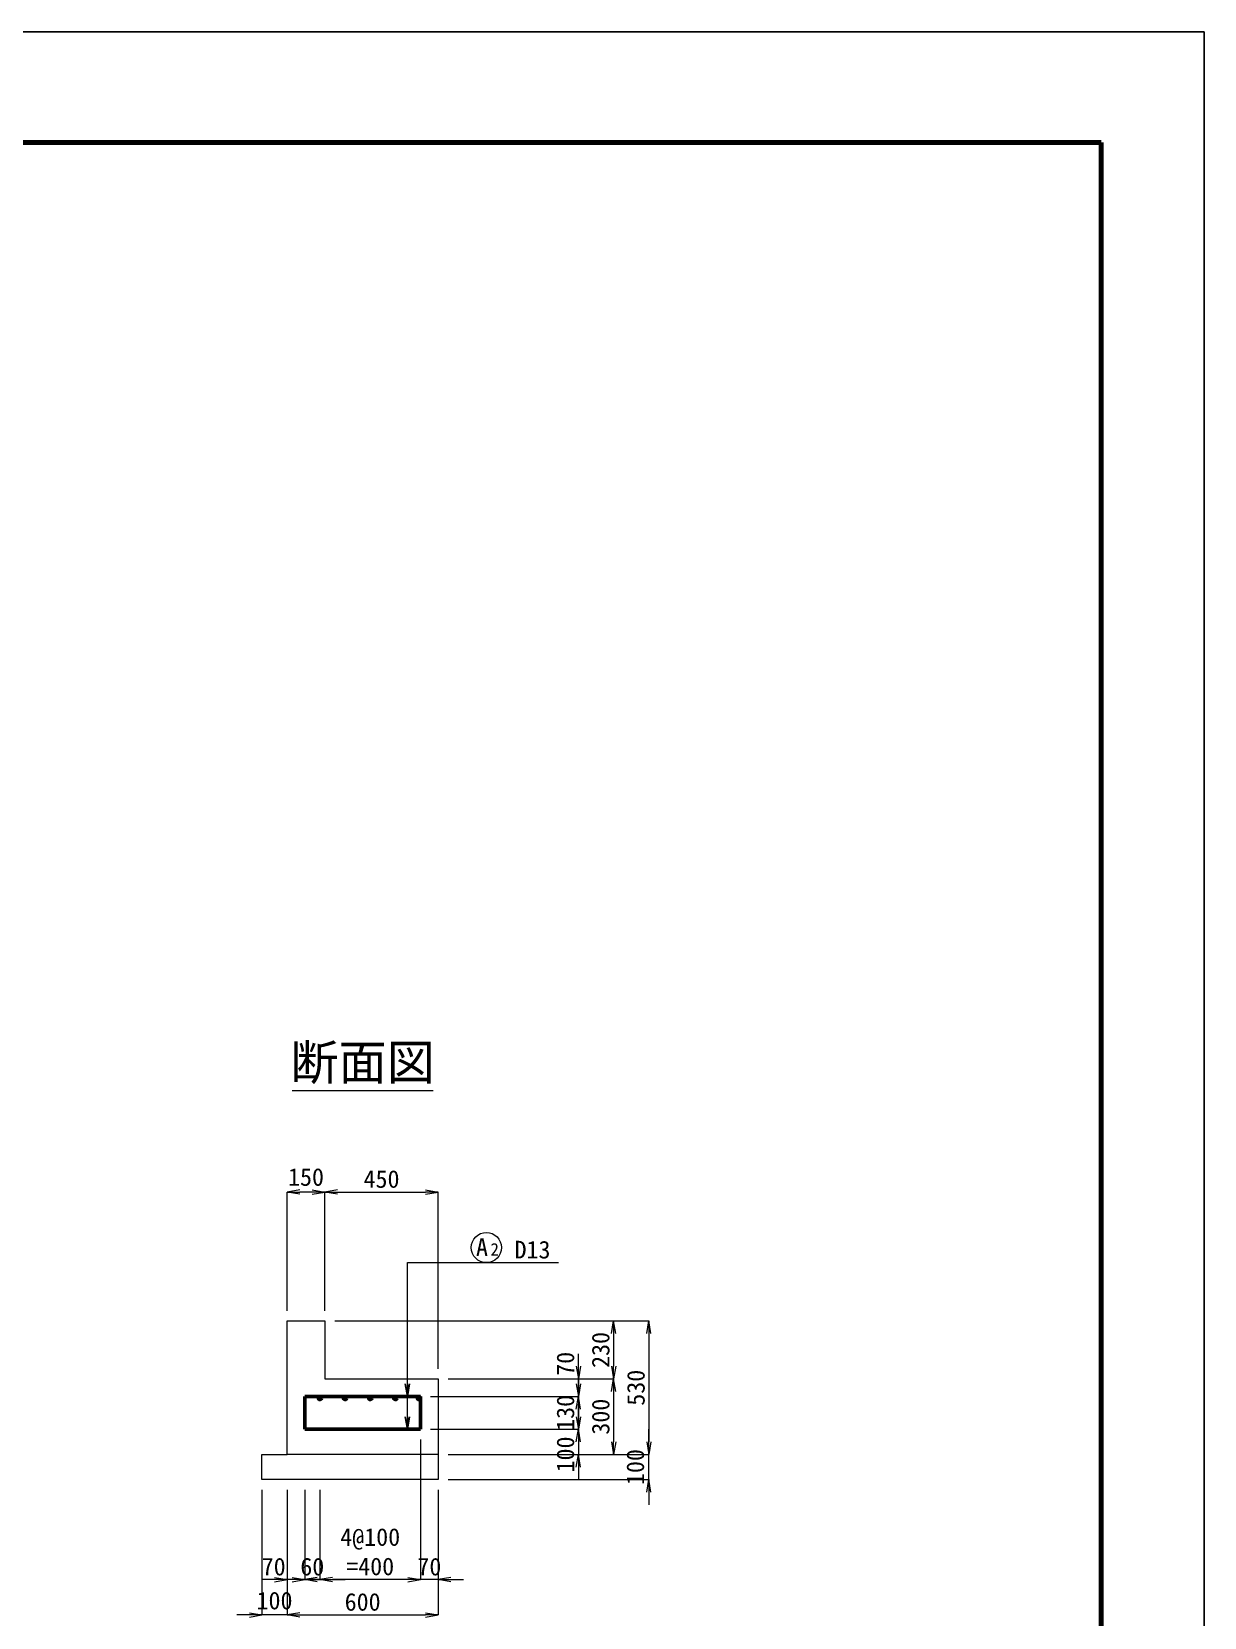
# Model space of a CAD drawing. Header units: millimetres. Extents: x 54053 to 75147, y -5060 to 6820.
# Drawn here: x 70489 to 75147, y 524 to 6820 of the extents above; entities that cross this region are included whole.
import ezdxf
from ezdxf.enums import TextEntityAlignment as Align

# ---------------------------------------------------------------- set-up
doc = ezdxf.new("R2010")
doc.units = ezdxf.units.MM
doc.header["$LTSCALE"] = 20
doc.header["$PDSIZE"] = 300
doc.layers.get('Defpoints').update_dxf_attribs({"color": 151})
for name, color, linetype, lineweight in [('D-STR', 1, 'Continuous', 50), ('D-STR-DIM', 7, 'Continuous', 13), ('D-STR-HTXT', 7, 'Continuous', 13), ('D-STR-STR6', 7, 'Continuous', 13), ('D-STR-TXT', 7, 'Continuous', 13), ('D-TTL', 2, 'Continuous', 140), ('D-TTL-LINE', 7, 'Continuous', 13), ('D-TTL-TXT', 7, 'Continuous', 13)]:
    doc.layers.add(name, color=color, linetype=linetype, lineweight=lineweight)
doc.styles.add('MS ゴシック', font='MS Gothic.ttf')
doc.dimstyles.new('DIM-20', dxfattribs={"dimscale": 20, "dimtxt": 3.5, "dimasz": 2.5, "dimexe": 0, "dimexo": 2, "dimgap": 0.8, "dimtad": 1, "dimdec": 0, "dimzin": 0, "dimdsep": 46, "dimtxsty": 'MS ゴシック', "dimblk": 'OPEN', "dimcen": 0.1, "dimaunit": 1, "dimadec": 4, "dimazin": 0, "dimtfac": 1, "dimtdec": 0, "dimtmove": 2, "dimatfit": 3, "dimldrblk": 'OPEN', "dimfxl": 1, "dimtolj": 1, "dimtzin": 0, "dimlwd": -1, "dimlwe": -1, "dimarcsym": 2})

# ---------------------------------------------------------------- blocks, each defined once
blk = doc.blocks.new('_Open')
at = {"color": 0, "linetype": 'ByBlock', "lineweight": -2}
for p, q in [((-1, 0.17), (0, 0)), ((-1, -0.17), (0, 0)), ((0, 0), (-1, 0))]:
    blk.add_line(p, q, dxfattribs=at)
blk = doc.blocks.new('*D173')
at = {"layer": 'D-STR-DIM', "color": 0, "transparency": 16777216}
for p, q in [((71503.4, 1740.2), (71503.4, 2212.4)), ((71603.4, 2212.4), (71553.4, 2212.4)), ((71653.4, 1740.2), (71653.4, 2212.4))]:
    blk.add_line(p, q, dxfattribs=at)
at = {"layer": 'Defpoints', "color": 0, "transparency": 16777216}
for p in [(71503.4, 2212.4), (71503.4, 1700.2, 354000), (71653.4, 1700.2, 354000)]:
    blk.add_point(p, dxfattribs=at)
at = {"layer": 'D-STR-DIM', "color": 0, "transparency": 16777216, "xscale": 50, "yscale": 50, "zscale": 50, "rotation": 180}
blk.add_blockref('_Open', (71503.4, 2212.4), dxfattribs=at)
at = {"layer": 'D-STR-DIM', "color": 0, "transparency": 16777216, "xscale": 50, "yscale": 50, "zscale": 50}
blk.add_blockref('_Open', (71653.4, 2212.4), dxfattribs=at)
at = {"layer": 'D-STR-DIM', "color": 0, "transparency": 16777216, "insert": (71578.4, 2271.4), "char_height": 70, "attachment_point": 5, "style": 'MS ゴシック'}
blk.add_mtext('\\A1;150', dxfattribs=at)
blk = doc.blocks.new('*D174')
at = {"layer": 'D-STR-DIM', "color": 0, "transparency": 16777216}
for p, q in [((71653.4, 1740.2), (71653.4, 2212.4)), ((71703.4, 2212.4), (72053.4, 2212.4)), ((72103.4, 1510.2), (72103.4, 2212.4))]:
    blk.add_line(p, q, dxfattribs=at)
at = {"layer": 'Defpoints', "color": 0, "transparency": 16777216}
for p in [(72103.4, 2212.4), (71653.4, 1700.2, 354000), (72103.4, 1470.2, 354000)]:
    blk.add_point(p, dxfattribs=at)
at = {"layer": 'D-STR-DIM', "color": 0, "transparency": 16777216, "xscale": 50, "yscale": 50, "zscale": 50, "rotation": 180}
blk.add_blockref('_Open', (71653.4, 2212.4), dxfattribs=at)
at = {"layer": 'D-STR-DIM', "color": 0, "transparency": 16777216, "xscale": 50, "yscale": 50, "zscale": 50}
blk.add_blockref('_Open', (72103.4, 2212.4), dxfattribs=at)
at = {"layer": 'D-STR-DIM', "color": 0, "transparency": 16777216, "insert": (71878.4, 2263.4), "char_height": 70, "attachment_point": 5, "style": 'MS ゴシック'}
blk.add_mtext('\\A1;450', dxfattribs=at)
blk = doc.blocks.new('*D175')
at = {"layer": 'D-STR-DIM', "color": 0, "transparency": 16777216}
for p, q in [((71693.4, 1700.2), (72800.2, 1700.2)), ((72800.2, 1650.2), (72800.2, 1520.2)), ((72143.4, 1470.2), (72800.2, 1470.2))]:
    blk.add_line(p, q, dxfattribs=at)
at = {"layer": 'Defpoints', "color": 0, "transparency": 16777216}
for p in [(71653.4, 1700.2, 354000), (72103.4, 1470.2, 354000), (72800.2, 1470.2)]:
    blk.add_point(p, dxfattribs=at)
at = {"layer": 'D-STR-DIM', "color": 0, "transparency": 16777216, "xscale": 50, "yscale": 50, "zscale": 50}
for p, rotation in [((72800.2, 1700.2), 90), ((72800.2, 1470.2), 270)]:
    blk.add_blockref('_Open', p, dxfattribs=dict(at, rotation=rotation))
at = {"layer": 'D-STR-DIM', "color": 0, "transparency": 16777216, "insert": (72749.2, 1585.2), "char_height": 70, "attachment_point": 5, "rotation": 90, "style": 'MS ゴシック'}
blk.add_mtext('\\A1;230', dxfattribs=at)
blk = doc.blocks.new('*D176')
at = {"layer": 'D-STR-DIM', "color": 0, "transparency": 16777216}
for p, q in [((72143.4, 1470.2), (72800.2, 1470.2)), ((72800.2, 1420.2), (72800.2, 1220.2)), ((72143.4, 1170.2), (72800.2, 1170.2))]:
    blk.add_line(p, q, dxfattribs=at)
at = {"layer": 'Defpoints', "color": 0, "transparency": 16777216}
for p in [(72103.4, 1470.2, 354000), (72103.4, 1170.2, 354000), (72800.2, 1170.2)]:
    blk.add_point(p, dxfattribs=at)
at = {"layer": 'D-STR-DIM', "color": 0, "transparency": 16777216, "xscale": 50, "yscale": 50, "zscale": 50}
for p, rotation in [((72800.2, 1470.2), 90), ((72800.2, 1170.2), 270)]:
    blk.add_blockref('_Open', p, dxfattribs=dict(at, rotation=rotation))
at = {"layer": 'D-STR-DIM', "color": 0, "transparency": 16777216, "insert": (72749.2, 1320.2), "char_height": 70, "attachment_point": 5, "rotation": 90, "style": 'MS ゴシック'}
blk.add_mtext('\\A1;300', dxfattribs=at)
blk = doc.blocks.new('*D177')
at = {"layer": 'D-STR-DIM', "color": 0, "transparency": 16777216}
for p, q in [((71693.4, 1700.2), (72940.2, 1700.2)), ((72940.2, 1650.2), (72940.2, 1220.2)), ((72143.4, 1170.2), (72940.2, 1170.2))]:
    blk.add_line(p, q, dxfattribs=at)
at = {"layer": 'Defpoints', "color": 0, "transparency": 16777216}
for p in [(71653.4, 1700.2, 354000), (72103.4, 1170.2, 354000), (72940.2, 1170.2)]:
    blk.add_point(p, dxfattribs=at)
at = {"layer": 'D-STR-DIM', "color": 0, "transparency": 16777216, "xscale": 50, "yscale": 50, "zscale": 50}
for p, rotation in [((72940.2, 1700.2), 90), ((72940.2, 1170.2), 270)]:
    blk.add_blockref('_Open', p, dxfattribs=dict(at, rotation=rotation))
at = {"layer": 'D-STR-DIM', "color": 0, "transparency": 16777216, "insert": (72889.2, 1435.2), "char_height": 70, "attachment_point": 5, "rotation": 90, "style": 'MS ゴシック'}
blk.add_mtext('\\A1;530', dxfattribs=at)
blk = doc.blocks.new('*D178')
at = {"layer": 'D-STR-DIM', "color": 0, "transparency": 16777216}
for p, q in [((72940.2, 1220.2), (72940.2, 1270.2)), ((72143.4, 1170.2), (72940.2, 1170.2)), ((72940.2, 1070.2), (72940.2, 1170.2)), ((72143.4, 1070.2), (72940.2, 1070.2)), ((72940.2, 1020.2), (72940.2, 970.2))]:
    blk.add_line(p, q, dxfattribs=at)
at = {"layer": 'Defpoints', "color": 0, "transparency": 16777216}
for p in [(72103.4, 1170.2, 354000), (72940.2, 1170.2), (72103.4, 1070.2, 354000)]:
    blk.add_point(p, dxfattribs=at)
at = {"layer": 'D-STR-DIM', "color": 0, "transparency": 16777216, "xscale": 50, "yscale": 50, "zscale": 50}
for p, rotation in [((72940.2, 1170.2), 270), ((72940.2, 1070.2), 90)]:
    blk.add_blockref('_Open', p, dxfattribs=dict(at, rotation=rotation))
at = {"layer": 'D-STR-DIM', "color": 0, "transparency": 16777216, "insert": (72886.8, 1120.2), "char_height": 70, "attachment_point": 5, "rotation": 90, "style": 'MS ゴシック'}
blk.add_mtext('\\A1;100', dxfattribs=at)
blk = doc.blocks.new('*D179')
at = {"layer": 'D-STR-DIM', "color": 0, "transparency": 16777216}
for p, q in [((71503.4, 1030.2), (71503.4, 533.2)), ((72103.4, 1030.2), (72103.4, 533.2)), ((71553.4, 533.2), (72053.4, 533.2))]:
    blk.add_line(p, q, dxfattribs=at)
at = {"layer": 'Defpoints', "color": 0, "transparency": 16777216}
for p in [(71503.4, 1070.2, 354000), (72103.4, 1070.2, 354000), (72103.4, 533.2)]:
    blk.add_point(p, dxfattribs=at)
at = {"layer": 'D-STR-DIM', "color": 0, "transparency": 16777216, "xscale": 50, "yscale": 50, "zscale": 50, "rotation": 180}
blk.add_blockref('_Open', (71503.4, 533.2), dxfattribs=at)
at = {"layer": 'D-STR-DIM', "color": 0, "transparency": 16777216, "xscale": 50, "yscale": 50, "zscale": 50}
blk.add_blockref('_Open', (72103.4, 533.2), dxfattribs=at)
at = {"layer": 'D-STR-DIM', "color": 0, "transparency": 16777216, "insert": (71803.4, 584.2), "char_height": 70, "attachment_point": 5, "style": 'MS ゴシック'}
blk.add_mtext('\\A1;600', dxfattribs=at)
blk = doc.blocks.new('*D180')
at = {"layer": 'D-STR-DIM', "color": 0, "transparency": 16777216}
for p, q in [((71403.4, 1030.2), (71403.4, 533.2)), ((71503.4, 1030.2), (71503.4, 533.2)), ((71353.4, 533.2), (71303.4, 533.2)), ((71503.4, 533.2), (71403.4, 533.2)), ((71553.4, 533.2), (71603.4, 533.2))]:
    blk.add_line(p, q, dxfattribs=at)
at = {"layer": 'Defpoints', "color": 0, "transparency": 16777216}
for p in [(71403.4, 1070.2, 354000), (71503.4, 1070.2, 354000), (71403.4, 533.2)]:
    blk.add_point(p, dxfattribs=at)
at = {"layer": 'D-STR-DIM', "color": 0, "transparency": 16777216, "xscale": 50, "yscale": 50, "zscale": 50}
blk.add_blockref('_Open', (71403.4, 533.2), dxfattribs=at)
at = {"layer": 'D-STR-DIM', "color": 0, "transparency": 16777216, "xscale": 50, "yscale": 50, "zscale": 50, "rotation": 180}
blk.add_blockref('_Open', (71503.4, 533.2), dxfattribs=at)
at = {"layer": 'D-STR-DIM', "color": 0, "transparency": 16777216, "insert": (71453.4, 589.5), "char_height": 70, "attachment_point": 5, "style": 'MS ゴシック'}
blk.add_mtext('\\A1;100', dxfattribs=at)
blk = doc.blocks.new('*D200')
at = {"layer": 'D-STR-DIM', "color": 0, "transparency": 16777216}
for p, q in [((72033.4, 1230.2), (72033.4, 673.2)), ((72103.4, 1030.2), (72103.4, 673.2)), ((71983.4, 673.2), (71933.4, 673.2)), ((72103.4, 673.2), (72033.4, 673.2)), ((72153.4, 673.2), (72203.4, 673.2))]:
    blk.add_line(p, q, dxfattribs=at)
at = {"layer": 'Defpoints', "color": 0, "transparency": 16777216}
for p in [(72033.4, 1270.2, 354000), (72103.4, 1070.2, 354000), (72033.4, 673.2)]:
    blk.add_point(p, dxfattribs=at)
at = {"layer": 'D-STR-DIM', "color": 0, "transparency": 16777216, "xscale": 50, "yscale": 50, "zscale": 50}
blk.add_blockref('_Open', (72033.4, 673.2), dxfattribs=at)
at = {"layer": 'D-STR-DIM', "color": 0, "transparency": 16777216, "xscale": 50, "yscale": 50, "zscale": 50, "rotation": 180}
blk.add_blockref('_Open', (72103.4, 673.2), dxfattribs=at)
at = {"layer": 'D-STR-DIM', "color": 0, "transparency": 16777216, "insert": (72068.4, 724.2), "char_height": 70, "attachment_point": 5, "style": 'MS ゴシック'}
blk.add_mtext('\\A1;70', dxfattribs=at)
blk = doc.blocks.new('*D201')
at = {"layer": 'D-STR-DIM', "color": 0, "transparency": 16777216}
for p, q in [((71633.4, 1030.2), (71633.4, 673.2)), ((72033.4, 1030.2), (72033.4, 673.2)), ((71983.4, 673.2), (71683.4, 673.2))]:
    blk.add_line(p, q, dxfattribs=at)
at = {"layer": 'Defpoints', "color": 0, "transparency": 16777216}
for p in [(71633.4, 1070.2, 354000), (72033.4, 1070.2, 354000), (71633.4, 673.2)]:
    blk.add_point(p, dxfattribs=at)
at = {"layer": 'D-STR-DIM', "color": 0, "transparency": 16777216, "xscale": 50, "yscale": 50, "zscale": 50, "rotation": 180}
blk.add_blockref('_Open', (71633.4, 673.2), dxfattribs=at)
at = {"layer": 'D-STR-DIM', "color": 0, "transparency": 16777216, "xscale": 50, "yscale": 50, "zscale": 50}
blk.add_blockref('_Open', (72033.4, 673.2), dxfattribs=at)
at = {"layer": 'D-STR-DIM', "color": 0, "transparency": 16777216, "insert": (71833.4, 783.4), "char_height": 70, "attachment_point": 5, "style": 'MS ゴシック'}
blk.add_mtext('\\A1;4@100{\\A0;\\P}=400', dxfattribs=at)
blk = doc.blocks.new('*D202')
at = {"layer": 'D-STR-DIM', "color": 0, "transparency": 16777216}
for p, q in [((71573.4, 1030.2), (71573.4, 673.2)), ((71633.4, 1030.2), (71633.4, 673.2)), ((71523.4, 673.2), (71473.4, 673.2)), ((71633.4, 673.2), (71573.4, 673.2)), ((71683.4, 673.2), (71733.4, 673.2))]:
    blk.add_line(p, q, dxfattribs=at)
at = {"layer": 'Defpoints', "color": 0, "transparency": 16777216}
for p in [(71573.4, 1070.2, 354000), (71633.4, 1070.2, 354000), (71573.4, 673.2)]:
    blk.add_point(p, dxfattribs=at)
at = {"layer": 'D-STR-DIM', "color": 0, "transparency": 16777216, "xscale": 50, "yscale": 50, "zscale": 50}
blk.add_blockref('_Open', (71573.4, 673.2), dxfattribs=at)
at = {"layer": 'D-STR-DIM', "color": 0, "transparency": 16777216, "xscale": 50, "yscale": 50, "zscale": 50, "rotation": 180}
blk.add_blockref('_Open', (71633.4, 673.2), dxfattribs=at)
at = {"layer": 'D-STR-DIM', "color": 0, "transparency": 16777216, "insert": (71603.4, 724.2), "char_height": 70, "attachment_point": 5, "style": 'MS ゴシック'}
blk.add_mtext('\\A1;60', dxfattribs=at)
blk = doc.blocks.new('*D203')
at = {"layer": 'D-STR-DIM', "color": 0, "transparency": 16777216}
for p, q in [((71503.4, 1030.2), (71503.4, 673.2)), ((71573.4, 1030.2), (71573.4, 673.2)), ((71453.4, 673.2), (71403.4, 673.2)), ((71573.4, 673.2), (71503.4, 673.2)), ((71623.4, 673.2), (71673.4, 673.2))]:
    blk.add_line(p, q, dxfattribs=at)
at = {"layer": 'Defpoints', "color": 0, "transparency": 16777216}
for p in [(71503.4, 1070.2, 354000), (71573.4, 1070.2, 354000), (71503.4, 673.2)]:
    blk.add_point(p, dxfattribs=at)
at = {"layer": 'D-STR-DIM', "color": 0, "transparency": 16777216, "xscale": 50, "yscale": 50, "zscale": 50}
blk.add_blockref('_Open', (71503.4, 673.2), dxfattribs=at)
at = {"layer": 'D-STR-DIM', "color": 0, "transparency": 16777216, "xscale": 50, "yscale": 50, "zscale": 50, "rotation": 180}
blk.add_blockref('_Open', (71573.4, 673.2), dxfattribs=at)
at = {"layer": 'D-STR-DIM', "color": 0, "transparency": 16777216, "insert": (71450, 724.2), "char_height": 70, "attachment_point": 5, "style": 'MS ゴシック'}
blk.add_mtext('\\A1;70', dxfattribs=at)
blk = doc.blocks.new('*D204')
at = {"layer": 'D-STR-DIM', "color": 0, "transparency": 16777216}
for p, q in [((72660.2, 1520.2), (72660.2, 1570.2)), ((72143.4, 1470.2), (72660.2, 1470.2)), ((72660.2, 1470.2), (72660.2, 1400.2)), ((72073.4, 1400.2), (72660.2, 1400.2)), ((72660.2, 1350.2), (72660.2, 1300.2))]:
    blk.add_line(p, q, dxfattribs=at)
at = {"layer": 'Defpoints', "color": 0, "transparency": 16777216}
for p in [(72103.4, 1470.2, 354000), (72033.4, 1400.2, 354000), (72660.2, 1400.2)]:
    blk.add_point(p, dxfattribs=at)
at = {"layer": 'D-STR-DIM', "color": 0, "transparency": 16777216, "xscale": 50, "yscale": 50, "zscale": 50}
for p, rotation in [((72660.2, 1470.2), 270), ((72660.2, 1400.2), 90)]:
    blk.add_blockref('_Open', p, dxfattribs=dict(at, rotation=rotation))
at = {"layer": 'D-STR-DIM', "color": 0, "transparency": 16777216, "insert": (72609.2, 1530.1), "char_height": 70, "attachment_point": 5, "rotation": 90, "style": 'MS ゴシック'}
blk.add_mtext('\\A1;70', dxfattribs=at)
blk = doc.blocks.new('*D163')
at = {"layer": 'D-STR-DIM', "color": 0, "transparency": 16777216}
for p, q in [((72660.2, 1450.2), (72660.2, 1500.2)), ((72073.4, 1400.2), (72660.2, 1400.2)), ((72660.2, 1400.2), (72660.2, 1270.2)), ((72073.4, 1270.2), (72660.2, 1270.2)), ((72660.2, 1220.2), (72660.2, 1170.2))]:
    blk.add_line(p, q, dxfattribs=at)
at = {"layer": 'Defpoints', "color": 0, "transparency": 16777216}
for p in [(72033.4, 1400.2, 354000), (72033.4, 1270.2, 354000), (72660.2, 1270.2)]:
    blk.add_point(p, dxfattribs=at)
at = {"layer": 'D-STR-DIM', "color": 0, "transparency": 16777216, "xscale": 50, "yscale": 50, "zscale": 50}
for p, rotation in [((72660.2, 1400.2), 270), ((72660.2, 1270.2), 90)]:
    blk.add_blockref('_Open', p, dxfattribs=dict(at, rotation=rotation))
at = {"layer": 'D-STR-DIM', "color": 0, "transparency": 16777216, "insert": (72609.2, 1335.2), "char_height": 70, "attachment_point": 5, "rotation": 90, "style": 'MS ゴシック'}
blk.add_mtext('\\A1;130', dxfattribs=at)
blk = doc.blocks.new('*D164')
at = {"layer": 'D-STR-DIM', "color": 0, "transparency": 16777216}
for p, q in [((72660.2, 1320.2), (72660.2, 1370.2)), ((72073.4, 1270.2), (72660.2, 1270.2)), ((72660.2, 1270.2), (72660.2, 1170.2)), ((72143.4, 1170.2), (72660.2, 1170.2)), ((72660.2, 1120.2), (72660.2, 1070.2))]:
    blk.add_line(p, q, dxfattribs=at)
at = {"layer": 'Defpoints', "color": 0, "transparency": 16777216}
for p in [(72033.4, 1270.2, 354000), (72103.4, 1170.2, 354000), (72660.2, 1170.2)]:
    blk.add_point(p, dxfattribs=at)
at = {"layer": 'D-STR-DIM', "color": 0, "transparency": 16777216, "xscale": 50, "yscale": 50, "zscale": 50}
for p, rotation in [((72660.2, 1270.2), 270), ((72660.2, 1170.2), 90)]:
    blk.add_blockref('_Open', p, dxfattribs=dict(at, rotation=rotation))
at = {"layer": 'D-STR-DIM', "color": 0, "transparency": 16777216, "insert": (72609.2, 1170.2), "char_height": 70, "attachment_point": 5, "rotation": 90, "style": 'MS ゴシック'}
blk.add_mtext('\\A1;100', dxfattribs=at)

msp = doc.modelspace()

# ---------------------------------------------------------------- linework, layer by layer
at = {"layer": 'D-STR'}
for p, q in [((71573.4, 1400.2, 354000), (72033.4, 1400.2, 354000)), ((71573.4, 1270.2, 354000), (71573.4, 1400.2, 354000)), ((72033.4, 1400.2, 354000), (72033.4, 1270.2, 354000)), ((72033.4, 1270.2, 354000), (71573.4, 1270.2, 354000))]:
    msp.add_line(p, q, dxfattribs=at)
for centre, radius in [((71633.4, 1393.7, 354000), 6.5), ((71633.4, 1393.7, 354000), 3), ((71733.4, 1393.7, 354000), 6.5), ((71733.4, 1393.7, 354000), 3), ((71833.4, 1393.7, 354000), 6.5), ((71833.4, 1393.7, 354000), 3), ((71933.4, 1393.7, 354000), 6.5), ((71933.4, 1393.7, 354000), 3), ((72026.9, 1393.7, 354000), 6.5), ((72026.9, 1393.7, 354000), 3)]:
    msp.add_circle(centre, radius, dxfattribs=at)
at = {"layer": 'D-STR-HTXT'}
msp.add_circle((72295, 1991.8, 708000), 60, dxfattribs=at)
at = {"layer": 'D-STR-STR6', "elevation": 354000}
msp.add_lwpolyline([(71653.4, 1470.2), (72103.4, 1470.2), (72103.4, 1170.2), (71503.4, 1170.2), (71503.4, 1700.2), (71653.4, 1700.2)], close=True, dxfattribs=at)
msp.add_lwpolyline([(72103.4, 1170.2), (72103.4, 1170.2), (72103.4, 1070.2), (71403.4, 1070.2), (71403.4, 1170.2), (71503.4, 1170.2)], dxfattribs=at)
at = {"layer": 'D-TTL'}
for p, q in [((58736.5, 6380), (74736.5, 6380)), ((74736.5, 6380), (74736.5, -4620))]:
    msp.add_line(p, q, dxfattribs=at)
at = {"layer": 'D-TTL-LINE'}
msp.add_line((71523.4, 2615.4, 354000), (72083.4, 2615.4, 354000), dxfattribs=at)
at = {"layer": 'Defpoints', "color": 1}
for p, q in [((58326.5, 6820), (75146.5, 6820)), ((75146.5, 6820), (75146.5, -5060))]:
    msp.add_line(p, q, dxfattribs=at)

# ---------------------------------------------------------------- texts
at = {"layer": 'D-STR-TXT', "style": 'MS ゴシック'}
for s, height, p in [('A', 70, (72253.6, 1958.7, 708000)), ('D13', 70, (72406.7, 1948.5, 708000)), ('2', 50, (72310.8, 1959.5, 708000))]:
    msp.add_text(s, height=height, dxfattribs=at).set_placement(p)
at = {"layer": 'D-TTL-TXT', "style": 'MS ゴシック'}
msp.add_text('断面図', height=140, dxfattribs=at).set_placement((71803.4, 2615.4, 354000), align=Align.BOTTOM_CENTER)

# ---------------------------------------------------------------- dimensions: what is measured, and where the dimension line sits
at = {"layer": 'D-STR-DIM'}
for base, p1, p2, picture, middle in [((71503.4, 2212.4), (71653.4, 1700.2, 354000), (71503.4, 1700.2, 354000), '*D173', (71578.4, 2271.4)), ((72103.4, 2212.4), (71653.4, 1700.2, 354000), (72103.4, 1470.2, 354000), '*D174', (71878.4, 2263.4)), ((72103.4, 533.2), (71503.4, 1070.2, 354000), (72103.4, 1070.2, 354000), '*D179', (71803.4, 584.2))]:
    dim = msp.add_linear_dim(base=base, p1=p1, p2=p2, dimstyle='DIM-20', dxfattribs=at)
    dim.commit()
    dim.dimension.update_dxf_attribs({"geometry": picture, "text_midpoint": middle})
for base, p1, p2, picture, middle in [((72800.2, 1470.2), (71653.4, 1700.2, 354000), (72103.4, 1470.2, 354000), '*D175', (72749.2, 1585.2)), ((72940.2, 1170.2), (71653.4, 1700.2, 354000), (72103.4, 1170.2, 354000), '*D177', (72889.2, 1435.2)), ((72800.2, 1170.2), (72103.4, 1470.2, 354000), (72103.4, 1170.2, 354000), '*D176', (72749.2, 1320.2))]:
    dim = msp.add_linear_dim(base=base, p1=p1, p2=p2, angle=90, dimstyle='DIM-20', dxfattribs=at)
    dim.commit()
    dim.dimension.update_dxf_attribs({"geometry": picture, "text_midpoint": middle})
for base, p1, p2, angle, picture, middle in [((72660.2, 1400.2), (72103.4, 1470.2, 354000), (72033.4, 1400.2, 354000), 90, '*D204', (72609.2, 1530.1)), ((72660.2, 1270.2), (72033.4, 1400.2, 354000), (72033.4, 1270.2, 354000), 90, '*D163', (72609.2, 1335.2)), ((72660.2, 1170.2), (72033.4, 1270.2, 354000), (72103.4, 1170.2, 354000), 90, '*D164', (72609.2, 1170.2)), ((72940.2, 1170.2), (72103.4, 1070.2, 354000), (72103.4, 1170.2, 354000), 90, '*D178', (72886.8, 1120.2)), ((71403.4, 533.2), (71503.4, 1070.2, 354000), (71403.4, 1070.2, 354000), 180, '*D180', (71453.4, 589.5))]:
    dim = msp.add_linear_dim(base=base, p1=p1, p2=p2, angle=angle, dimstyle='DIM-20', dxfattribs=at)
    dim.commit()
    dim.dimension.update_dxf_attribs({"geometry": picture, "text_midpoint": middle, "dimtype": 160})
for base, p1, p2, picture, middle in [((72033.4, 673.2), (72103.4, 1070.2, 354000), (72033.4, 1270.2, 354000), '*D200', (72068.4, 724.2)), ((71503.4, 673.2), (71573.4, 1070.2, 354000), (71503.4, 1070.2, 354000), '*D203', (71450, 724.2)), ((71573.4, 673.2), (71633.4, 1070.2, 354000), (71573.4, 1070.2, 354000), '*D202', (71603.4, 724.2))]:
    dim = msp.add_linear_dim(base=base, p1=p1, p2=p2, dimstyle='DIM-20', dxfattribs=at)
    dim.commit()
    dim.dimension.update_dxf_attribs({"geometry": picture, "text_midpoint": middle, "dimtype": 160})
dim = msp.add_linear_dim(base=(71633.4, 673.2), p1=(72033.4, 1070.2, 354000), p2=(71633.4, 1070.2, 354000), text='4@100{\\A0;\\P}=<>', dimstyle='DIM-20', dxfattribs=at)
dim.commit()
dim.dimension.update_dxf_attribs({"geometry": '*D201', "text_midpoint": (71833.4, 783.4)})

# ---------------------------------------------------------------- leaders
at = {"layer": 'D-STR-HTXT'}
for points in [[(71981.1, 1270.2, 708000), (71981.1, 1931.8, 708000), (72581.1, 1931.8, 708000)], [(71981.1, 1400.2, 354000), (71981.1, 1773.8, 354000)]]:
    msp.add_leader(points, dimstyle='DIM-20', override={"dimgap": 0.8, "dimtad": 0}, dxfattribs=at)

doc.saveas('drawing.dxf')
